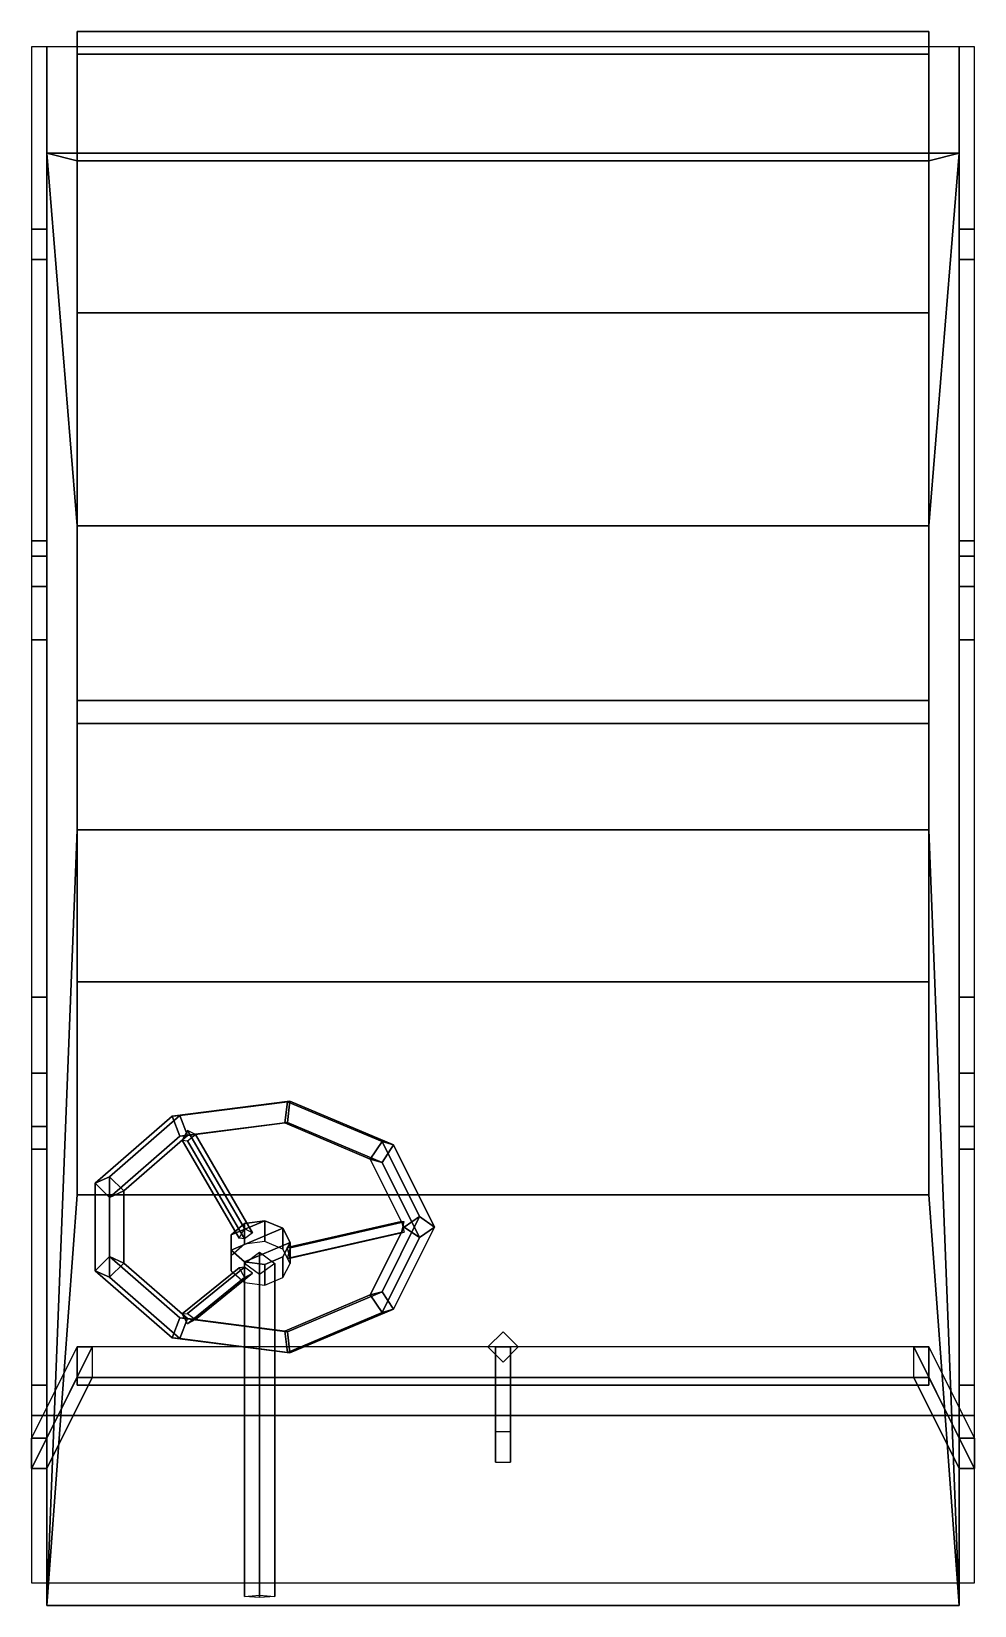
# Model space of a CAD drawing. Extents: x -0.62 to 0.62, y -0.93 to 1.14.
import ezdxf

# ---------------------------------------------------------------- set-up
doc = ezdxf.new("R2010")
doc.units = 0
doc.layers.add('INTERNALS', color=1, linetype='CONTINUOUS')

msp = doc.modelspace()

# ---------------------------------------------------------------- linework, layer by layer
at = {"layer": 'INTERNALS'}
for points in [[(0.56, 1.11, 1.17), (0.56, 1.14, 1.17), (-0.56, 1.14, 1.17), (-0.56, 1.11, 1.17)], [(0.56, 1.14, 1.17), (0.56, 0.97, 0.48), (-0.56, 0.97, 0.48), (-0.56, 1.14, 1.17)], [(-0.56, 1.14, 1.17), (-0.56, 0.97, 0.48), (-0.56, 0.77, 0.77), (-0.56, 1.11, 1.17)], [(0.56, 1.11, 1.17), (0.56, 0.77, 0.77), (0.56, 0.97, 0.48), (0.56, 1.14, 1.17)], [(-0.62, 0.88, 1.08), (-0.6, 0.88, 1.08), (-0.6, 1.12, 1.08), (-0.62, 1.12, 1.08)], [(0.6, 0.98, 0.48), (0.6, 1.12, 1.08), (-0.6, 1.12, 1.08), (-0.6, 0.98, 0.48)], [(-0.6, 0.98, 0.48), (-0.6, 1.12, 1.08), (-0.6, 0.88, 1.08), (-0.6, 0.88, 0.74)], [(0.6, 0.88, 0.74), (0.6, 0.88, 1.08), (0.6, 1.12, 1.08), (0.6, 0.98, 0.48)], [(0.6, 0.88, 1.08), (0.62, 0.88, 1.08), (0.62, 1.12, 1.08), (0.6, 1.12, 1.08)], [(0.56, 0.77, 0.77), (0.56, 1.11, 1.17), (-0.56, 1.11, 1.17), (-0.56, 0.77, 0.77)], [(-0.56, 0.09, 0.48), (-0.56, 0.49, 0.48), (-0.6, 0.98, 0.48), (-0.6, -0.93, 0.48)], [(-0.6, 0.98, 0.48), (-0.56, 0.49, 0.48), (-0.56, 0.97, 0.48), (-0.6, 0.98, 0.48)], [(0.56, 0.97, 0.48), (0.6, 0.98, 0.48), (-0.6, 0.98, 0.48), (-0.56, 0.97, 0.48)], [(-0.6, 0.98, 0.48), (-0.6, 0.88, 0.74), (-0.6, 0.84, 0.7), (-0.6, 0.98, 0.48)], [(-0.6, 0.98, 0.48), (-0.6, 0.84, 0.7), (-0.6, 0.47, 0.7), (-0.6, 0.98, 0.48)], [(-0.6, 0.98, 0.48), (-0.6, 0.47, 0.7), (-0.6, -0.33, 0.7), (-0.6, -0.93, 0.48)], [(0.6, -0.93, 0.48), (0.6, 0.98, 0.48), (0.56, 0.49, 0.48), (0.56, 0.09, 0.48)], [(0.6, 0.98, 0.48), (0.56, 0.97, 0.48), (0.56, 0.49, 0.48), (0.6, 0.98, 0.48)], [(0.6, 0.98, 0.48), (0.6, 0.84, 0.7), (0.6, 0.88, 0.74), (0.6, 0.98, 0.48)], [(0.6, 0.98, 0.48), (0.6, 0.47, 0.7), (0.6, 0.84, 0.7), (0.6, 0.98, 0.48)], [(0.6, -0.93, 0.48), (0.6, -0.33, 0.7), (0.6, 0.47, 0.7), (0.6, 0.98, 0.48)], [(-0.56, 0.49, 0.48), (-0.56, 0.49, 0.77), (-0.56, 0.77, 0.77), (-0.56, 0.97, 0.48)], [(0.56, 0.97, 0.48), (0.56, 0.77, 0.77), (0.56, 0.49, 0.77), (0.56, 0.49, 0.48)], [(-0.62, 0.88, 0.74), (-0.6, 0.88, 0.74), (-0.6, 0.88, 1.08), (-0.62, 0.88, 1.08)], [(-0.62, 0.84, 0.7), (-0.6, 0.84, 0.7), (-0.6, 0.88, 0.74), (-0.62, 0.88, 0.74)], [(0.6, 0.84, 0.7), (0.62, 0.84, 0.7), (0.62, 0.88, 0.74), (0.6, 0.88, 0.74)], [(0.6, 0.88, 0.74), (0.62, 0.88, 0.74), (0.62, 0.88, 1.08), (0.6, 0.88, 1.08)], [(-0.62, 0.47, 0.7), (-0.6, 0.47, 0.7), (-0.6, 0.84, 0.7), (-0.62, 0.84, 0.7)], [(0.6, 0.47, 0.7), (0.62, 0.47, 0.7), (0.62, 0.84, 0.7), (0.6, 0.84, 0.7)], [(0.56, 0.49, 0.77), (0.56, 0.77, 0.77), (-0.56, 0.77, 0.77), (-0.56, 0.49, 0.77)], [(0.56, 0.49, 0.48), (0.56, 0.49, 0.77), (-0.56, 0.49, 0.77), (-0.56, 0.49, 0.48)], [(0.56, 0.09, 0.48), (0.56, 0.49, 0.48), (-0.56, 0.49, 0.48), (-0.56, 0.09, 0.48)], [(-0.62, 0.45, 0.76), (-0.6, 0.45, 0.76), (-0.6, 0.47, 0.7), (-0.62, 0.47, 0.7)], [(-0.6, 0.47, 0.7), (-0.6, 0.45, 0.76), (-0.6, -0.3, 0.81), (-0.6, -0.33, 0.7)], [(0.6, -0.33, 0.7), (0.6, -0.3, 0.81), (0.6, 0.45, 0.76), (0.6, 0.47, 0.7)], [(0.6, 0.45, 0.76), (0.62, 0.45, 0.76), (0.62, 0.47, 0.7), (0.6, 0.47, 0.7)], [(-0.62, 0.41, 0.85), (-0.6, 0.41, 0.85), (-0.6, 0.45, 0.76), (-0.62, 0.45, 0.76)], [(-0.6, 0.45, 0.76), (-0.6, 0.41, 0.85), (-0.6, -0.23, 0.91), (-0.6, -0.3, 0.81)], [(0.6, -0.3, 0.81), (0.6, -0.23, 0.91), (0.6, 0.41, 0.85), (0.6, 0.45, 0.76)], [(0.6, 0.41, 0.85), (0.62, 0.41, 0.85), (0.62, 0.45, 0.76), (0.6, 0.45, 0.76)], [(-0.62, 0.34, 0.93), (-0.6, 0.34, 0.93), (-0.6, 0.41, 0.85), (-0.62, 0.41, 0.85)], [(-0.6, 0.41, 0.85), (-0.6, 0.34, 0.93), (-0.6, -0.13, 0.98), (-0.6, -0.23, 0.91)], [(0.6, -0.23, 0.91), (0.6, -0.13, 0.98), (0.6, 0.34, 0.93), (0.6, 0.41, 0.85)], [(0.6, 0.34, 0.93), (0.62, 0.34, 0.93), (0.62, 0.41, 0.85), (0.6, 0.41, 0.85)], [(-0.62, 0.34, 1.08), (-0.6, 0.34, 1.08), (-0.6, 0.34, 0.93), (-0.62, 0.34, 0.93)], [(-0.62, -0.13, 1.08), (-0.6, -0.13, 1.08), (-0.6, 0.34, 1.08), (-0.62, 0.34, 1.08)], [(-0.6, 0.34, 0.93), (-0.6, 0.34, 1.08), (-0.6, -0.13, 1.08), (-0.6, -0.13, 0.98)], [(0.6, -0.13, 0.98), (0.6, -0.13, 1.08), (0.6, 0.34, 1.08), (0.6, 0.34, 0.93)], [(0.6, -0.13, 1.08), (0.62, -0.13, 1.08), (0.62, 0.34, 1.08), (0.6, 0.34, 1.08)], [(0.6, 0.34, 1.08), (0.62, 0.34, 1.08), (0.62, 0.34, 0.93), (0.6, 0.34, 0.93)], [(0.56, 0.26, 1.17), (0.56, 0.09, 0.48), (-0.56, 0.09, 0.48), (-0.56, 0.26, 1.17)], [(0.56, 0.23, 1.17), (0.56, 0.26, 1.17), (-0.56, 0.26, 1.17), (-0.56, 0.23, 1.17)], [(-0.56, 0.26, 1.17), (-0.56, 0.09, 0.48), (-0.56, -0.11, 0.77), (-0.56, 0.23, 1.17)], [(0.56, 0.23, 1.17), (0.56, -0.11, 0.77), (0.56, 0.09, 0.48), (0.56, 0.26, 1.17)], [(0.56, -0.11, 0.77), (0.56, 0.23, 1.17), (-0.56, 0.23, 1.17), (-0.56, -0.11, 0.77)], [(-0.6, -0.93, 0.48), (-0.56, -0.39, 0.48), (-0.56, 0.09, 0.48), (-0.6, -0.93, 0.48)], [(-0.56, -0.39, 0.48), (-0.56, -0.39, 0.77), (-0.56, -0.11, 0.77), (-0.56, 0.09, 0.48)], [(0.56, 0.09, 0.48), (0.56, -0.11, 0.77), (0.56, -0.39, 0.77), (0.56, -0.39, 0.48)], [(0.56, -0.39, 0.48), (0.6, -0.93, 0.48), (0.6, -0.93, 0.48), (0.56, 0.09, 0.48)], [(0.56, -0.39, 0.77), (0.56, -0.11, 0.77), (-0.56, -0.11, 0.77), (-0.56, -0.39, 0.77)], [(-0.62, -0.13, 0.98), (-0.6, -0.13, 0.98), (-0.6, -0.13, 1.08), (-0.62, -0.13, 1.08)], [(-0.62, -0.23, 0.91), (-0.6, -0.23, 0.91), (-0.6, -0.13, 0.98), (-0.62, -0.13, 0.98)], [(0.6, -0.13, 0.98), (0.62, -0.13, 0.98), (0.62, -0.13, 1.08), (0.6, -0.13, 1.08)], [(0.6, -0.23, 0.91), (0.62, -0.23, 0.91), (0.62, -0.13, 0.98), (0.6, -0.13, 0.98)], [(-0.62, -0.3, 0.81), (-0.6, -0.3, 0.81), (-0.6, -0.23, 0.91), (-0.62, -0.23, 0.91)], [(0.6, -0.3, 0.81), (0.62, -0.3, 0.81), (0.62, -0.23, 0.91), (0.6, -0.23, 0.91)], [(-0.2835, -0.2674, 0.8948), (-0.2801, -0.2666, 0.8667), (-0.435, -0.2866, 0.8854), (-0.425, -0.2856, 0.9118)], [(-0.2801, -0.2666, 0.8667), (-0.2835, -0.2946, 0.8655), (-0.425, -0.3129, 0.8825), (-0.435, -0.2866, 0.8854)], [(-0.287, -0.2954, 0.8936), (-0.2835, -0.2674, 0.8948), (-0.425, -0.2856, 0.9118), (-0.415, -0.3119, 0.909)], [(-0.1745, -0.3429, 0.9379), (-0.1591, -0.3199, 0.9438), (-0.2835, -0.2674, 0.8948), (-0.287, -0.2954, 0.8936)], [(-0.1591, -0.3199, 0.9438), (-0.1438, -0.3241, 0.9204), (-0.2801, -0.2666, 0.8667), (-0.2835, -0.2674, 0.8948)], [(-0.1438, -0.3241, 0.9204), (-0.1591, -0.3472, 0.9145), (-0.2835, -0.2946, 0.8655), (-0.2801, -0.2666, 0.8667)], [(-0.425, -0.2856, 0.9118), (-0.435, -0.2866, 0.8854), (-0.5361, -0.3747, 0.9675), (-0.5173, -0.3661, 0.9868)], [(-0.435, -0.2866, 0.8854), (-0.425, -0.3129, 0.8825), (-0.5173, -0.3934, 0.9576), (-0.5361, -0.3747, 0.9675)], [(-0.415, -0.3119, 0.909), (-0.425, -0.2856, 0.9118), (-0.5173, -0.3661, 0.9868), (-0.4985, -0.3847, 0.9769)], [(-0.62, -0.33, 0.7), (-0.6, -0.33, 0.7), (-0.6, -0.3, 0.81), (-0.62, -0.3, 0.81)], [(-0.2835, -0.2946, 0.8655), (-0.287, -0.2954, 0.8936), (-0.415, -0.3119, 0.909), (-0.425, -0.3129, 0.8825)], [(-0.3468, -0.447, 0.9666), (-0.34, -0.4342, 0.9683), (-0.415, -0.3051, 0.9163), (-0.4218, -0.3179, 0.9145)], [(-0.34, -0.4342, 0.9683), (-0.3295, -0.4397, 0.9597), (-0.4045, -0.3106, 0.9077), (-0.415, -0.3051, 0.9163)], [(-0.1591, -0.3472, 0.9145), (-0.1745, -0.3429, 0.9379), (-0.287, -0.2954, 0.8936), (-0.2835, -0.2946, 0.8655)], [(0.6, -0.33, 0.7), (0.62, -0.33, 0.7), (0.62, -0.3, 0.81), (0.6, -0.3, 0.81)], [(-0.62, -0.64, 0.7), (-0.6, -0.64, 0.7), (-0.6, -0.33, 0.7), (-0.62, -0.33, 0.7)], [(-0.6, -0.93, 0.48), (-0.6, -0.33, 0.7), (-0.6, -0.64, 0.7), (-0.6, -0.93, 0.48)], [(-0.425, -0.3129, 0.8825), (-0.415, -0.3119, 0.909), (-0.4985, -0.3847, 0.9769), (-0.5173, -0.3934, 0.9576)], [(-0.34, -0.4478, 0.9537), (-0.3468, -0.447, 0.9666), (-0.4218, -0.3179, 0.9145), (-0.415, -0.3187, 0.9017)], [(-0.3295, -0.4397, 0.9597), (-0.34, -0.4478, 0.9537), (-0.415, -0.3187, 0.9017), (-0.4045, -0.3106, 0.9077)], [(-0.13, -0.4323, 1.0212), (-0.11, -0.4186, 1.0358), (-0.1591, -0.3199, 0.9438), (-0.1745, -0.3429, 0.9379)], [(-0.11, -0.4186, 1.0358), (-0.09, -0.4323, 1.0212), (-0.1438, -0.3241, 0.9204), (-0.1591, -0.3199, 0.9438)], [(-0.09, -0.4323, 1.0212), (-0.11, -0.4459, 1.0066), (-0.1591, -0.3472, 0.9145), (-0.1438, -0.3241, 0.9204)], [(0.6, -0.93, 0.48), (0.6, -0.64, 0.7), (0.6, -0.33, 0.7), (0.6, -0.93, 0.48)], [(0.6, -0.64, 0.7), (0.62, -0.64, 0.7), (0.62, -0.33, 0.7), (0.6, -0.33, 0.7)], [(-0.11, -0.4459, 1.0066), (-0.13, -0.4323, 1.0212), (-0.1745, -0.3429, 0.9379), (-0.1591, -0.3472, 0.9145)], [(-0.5173, -0.3661, 0.9868), (-0.5361, -0.3747, 0.9675), (-0.5361, -0.4898, 1.0748), (-0.5173, -0.4711, 1.0848)], [(-0.4985, -0.3847, 0.9769), (-0.5173, -0.3661, 0.9868), (-0.5173, -0.4711, 1.0848), (-0.4985, -0.4798, 1.0655)], [(-0.56, -0.39, 0.48), (-0.6, -0.93, 0.48), (0.6, -0.93, 0.48), (0.56, -0.39, 0.48)], [(0.56, -0.39, 0.48), (0.56, -0.39, 0.77), (-0.56, -0.39, 0.77), (-0.56, -0.39, 0.48)], [(-0.5361, -0.3747, 0.9675), (-0.5173, -0.3934, 0.9576), (-0.5173, -0.4984, 1.0556), (-0.5361, -0.4898, 1.0748)], [(-0.5173, -0.3934, 0.9576), (-0.4985, -0.3847, 0.9769), (-0.4985, -0.4798, 1.0655), (-0.5173, -0.4984, 1.0556)], [(-0.3131, -0.4239, 0.9724), (-0.3576, -0.4427, 0.9899), (-0.3576, -0.4627, 1.0086), (-0.2894, -0.4339, 0.9817)], [(-0.34, -0.4274, 0.9756), (-0.34, -0.4274, 0.9756), (-0.3576, -0.4427, 0.9899), (-0.3131, -0.4239, 0.9724)], [(-0.3576, -0.4427, 0.9899), (-0.34, -0.4274, 0.9756), (-0.34, -0.4547, 0.9464), (-0.3576, -0.47, 0.9607)], [(-0.2894, -0.4339, 0.9817), (-0.3576, -0.4627, 1.0086), (-0.34, -0.4781, 1.0229), (-0.28, -0.4527, 0.9993)], [(-0.34, -0.4274, 0.9756), (-0.3131, -0.4239, 0.9724), (-0.3131, -0.4512, 0.9431), (-0.34, -0.4547, 0.9464)], [(-0.3131, -0.4239, 0.9724), (-0.2894, -0.4339, 0.9817), (-0.2894, -0.4612, 0.9525), (-0.3131, -0.4512, 0.9431)], [(-0.2894, -0.4339, 0.9817), (-0.28, -0.4527, 0.9993), (-0.28, -0.48, 0.97), (-0.2894, -0.4612, 0.9525)], [(-0.28, -0.4732, 0.9773), (-0.2836, -0.459, 0.9778), (-0.1336, -0.4249, 1.0144), (-0.13, -0.4391, 1.0139)], [(-0.2836, -0.459, 0.9778), (-0.28, -0.4595, 0.9919), (-0.13, -0.4254, 1.0285), (-0.1336, -0.4249, 1.0144)], [(-0.28, -0.4595, 0.9919), (-0.2836, -0.4737, 0.9914), (-0.1336, -0.4396, 1.028), (-0.13, -0.4254, 1.0285)], [(-0.1745, -0.5216, 1.1045), (-0.1591, -0.5173, 1.1279), (-0.11, -0.4186, 1.0358), (-0.13, -0.4323, 1.0212)], [(-0.1591, -0.5446, 1.0986), (-0.1745, -0.5216, 1.1045), (-0.13, -0.4323, 1.0212), (-0.11, -0.4459, 1.0066)], [(-0.1591, -0.5173, 1.1279), (-0.1438, -0.5404, 1.122), (-0.09, -0.4323, 1.0212), (-0.11, -0.4186, 1.0358)], [(-0.1438, -0.5404, 1.122), (-0.1591, -0.5446, 1.0986), (-0.11, -0.4459, 1.0066), (-0.09, -0.4323, 1.0212)], [(-0.3576, -0.4627, 1.0086), (-0.3576, -0.4427, 0.9899), (-0.3576, -0.47, 0.9607), (-0.3576, -0.49, 0.9793)], [(-0.28, -0.4527, 0.9993), (-0.34, -0.4781, 1.0229), (-0.3131, -0.4815, 1.0261), (-0.2894, -0.4715, 1.0168)], [(-0.28, -0.4527, 0.9993), (-0.2894, -0.4715, 1.0168), (-0.2894, -0.4988, 0.9875), (-0.28, -0.48, 0.97)], [(-0.2836, -0.4737, 0.9914), (-0.28, -0.4732, 0.9773), (-0.13, -0.4391, 1.0139), (-0.1336, -0.4396, 1.028)], [(-0.5173, -0.4711, 1.0848), (-0.5361, -0.4898, 1.0748), (-0.435, -0.5779, 1.157), (-0.425, -0.5516, 1.1599)], [(-0.4985, -0.4798, 1.0655), (-0.5173, -0.4711, 1.0848), (-0.425, -0.5516, 1.1599), (-0.415, -0.5526, 1.1334)], [(-0.34, -0.4781, 1.0229), (-0.3576, -0.4627, 1.0086), (-0.3576, -0.49, 0.9793), (-0.34, -0.5053, 0.9936)], [(-0.34, -0.48, 0.97), (-0.32, -0.4654, 0.9564), (-0.32, -0.9196, 0.4693), (-0.34, -0.9181, 0.5002)], [(-0.32, -0.4654, 0.9564), (-0.3, -0.48, 0.97), (-0.3, -0.9181, 0.5002), (-0.32, -0.9196, 0.4693)], [(-0.2894, -0.4715, 1.0168), (-0.3131, -0.4815, 1.0261), (-0.3131, -0.5088, 0.9969), (-0.2894, -0.4988, 0.9875)], [(-0.5361, -0.4898, 1.0748), (-0.5173, -0.4984, 1.0556), (-0.425, -0.5789, 1.1306), (-0.435, -0.5779, 1.157)], [(-0.5173, -0.4984, 1.0556), (-0.4985, -0.4798, 1.0655), (-0.415, -0.5526, 1.1334), (-0.425, -0.5789, 1.1306)], [(-0.34, -0.4849, 1.0156), (-0.3468, -0.4857, 1.0027), (-0.4218, -0.5466, 1.1279), (-0.415, -0.5458, 1.1407)], [(-0.3468, -0.4857, 1.0027), (-0.34, -0.4985, 1.0009), (-0.415, -0.5594, 1.1261), (-0.4218, -0.5466, 1.1279)], [(-0.3295, -0.493, 1.0095), (-0.34, -0.4849, 1.0156), (-0.415, -0.5458, 1.1407), (-0.4045, -0.554, 1.1347)], [(-0.34, -0.4985, 1.0009), (-0.3295, -0.493, 1.0095), (-0.4045, -0.554, 1.1347), (-0.415, -0.5594, 1.1261)], [(-0.3131, -0.4815, 1.0261), (-0.34, -0.4781, 1.0229), (-0.34, -0.5053, 0.9936), (-0.3131, -0.5088, 0.9969)], [(-0.32, -0.4946, 0.9836), (-0.34, -0.48, 0.97), (-0.34, -0.9181, 0.5002), (-0.32, -0.9166, 0.5311)], [(-0.3, -0.48, 0.97), (-0.32, -0.4946, 0.9836), (-0.32, -0.9166, 0.5311), (-0.3, -0.9181, 0.5002)], [(-0.287, -0.5691, 1.1488), (-0.2835, -0.5699, 1.1769), (-0.1591, -0.5173, 1.1279), (-0.1745, -0.5216, 1.1045)], [(-0.2835, -0.5699, 1.1769), (-0.2801, -0.5979, 1.1757), (-0.1438, -0.5404, 1.122), (-0.1591, -0.5173, 1.1279)], [(-0.2835, -0.5972, 1.1476), (-0.287, -0.5691, 1.1488), (-0.1745, -0.5216, 1.1045), (-0.1591, -0.5446, 1.0986)], [(-0.425, -0.5516, 1.1599), (-0.435, -0.5779, 1.157), (-0.2801, -0.5979, 1.1757), (-0.2835, -0.5699, 1.1769)], [(-0.415, -0.5526, 1.1334), (-0.425, -0.5516, 1.1599), (-0.2835, -0.5699, 1.1769), (-0.287, -0.5691, 1.1488)], [(-0.425, -0.5789, 1.1306), (-0.415, -0.5526, 1.1334), (-0.287, -0.5691, 1.1488), (-0.2835, -0.5972, 1.1476)], [(-0.2801, -0.5979, 1.1757), (-0.2835, -0.5972, 1.1476), (-0.1591, -0.5446, 1.0986), (-0.1438, -0.5404, 1.122)], [(-0.435, -0.5779, 1.157), (-0.425, -0.5789, 1.1306), (-0.2835, -0.5972, 1.1476), (-0.2801, -0.5979, 1.1757)], [(0, -0.57, 0.48), (-0.02, -0.59, 0.48), (-0.02, -0.59, 0.98), (0, -0.57, 0.98)], [(0, -0.57, 0.98), (-0.02, -0.59, 0.98), (0, -0.61, 0.98), (0.02, -0.59, 0.98)], [(0.02, -0.59, 0.48), (0, -0.57, 0.48), (0, -0.57, 0.98), (0.02, -0.59, 0.98)], [(-0.56, -0.59, 1.43), (-0.62, -0.71, 1.15), (-0.62, -0.75, 1.15), (-0.56, -0.63, 1.43)], [(-0.54, -0.59, 1.43), (-0.6, -0.71, 1.15), (-0.62, -0.71, 1.15), (-0.56, -0.59, 1.43)], [(-0.54, -0.63, 1.43), (-0.6, -0.75, 1.15), (-0.6, -0.71, 1.15), (-0.54, -0.59, 1.43)], [(-0.56, -0.59, 1.43), (-0.56, -0.63, 1.47), (0.56, -0.63, 1.47), (0.56, -0.59, 1.43)], [(-0.02, -0.59, 0.48), (0, -0.61, 0.48), (0, -0.61, 0.98), (-0.02, -0.59, 0.98)], [(0.01, -0.59, 1.43), (0.01, -0.7014, 1.17), (-0.01, -0.7014, 1.17), (-0.01, -0.59, 1.43)], [(-0.01, -0.59, 1.43), (-0.01, -0.7014, 1.17), (-0.01, -0.7414, 1.17), (-0.01, -0.63, 1.43)], [(0, -0.61, 0.48), (0.02, -0.59, 0.48), (0.02, -0.59, 0.98), (0, -0.61, 0.98)], [(0.01, -0.63, 1.43), (0.01, -0.7414, 1.17), (0.01, -0.7014, 1.17), (0.01, -0.59, 1.43)], [(0.56, -0.59, 1.43), (0.62, -0.71, 1.15), (0.6, -0.71, 1.15), (0.54, -0.59, 1.43)], [(0.54, -0.59, 1.43), (0.6, -0.71, 1.15), (0.6, -0.75, 1.15), (0.54, -0.63, 1.43)], [(0.56, -0.63, 1.43), (0.62, -0.75, 1.15), (0.62, -0.71, 1.15), (0.56, -0.59, 1.43)], [(-0.56, -0.63, 1.43), (-0.62, -0.75, 1.15), (-0.6, -0.75, 1.15), (-0.54, -0.63, 1.43)], [(-0.62, -0.68, 0.74), (-0.6, -0.68, 0.74), (-0.6, -0.64, 0.7), (-0.62, -0.64, 0.7)], [(-0.6, -0.93, 0.48), (-0.6, -0.64, 0.7), (-0.6, -0.68, 0.74), (-0.6, -0.93, 0.48)], [(-0.56, -0.63, 1.47), (-0.56, -0.64, 1.46), (0.56, -0.64, 1.46), (0.56, -0.63, 1.47)], [(-0.56, -0.64, 1.46), (-0.56, -0.63, 1.43), (0.56, -0.63, 1.43), (0.56, -0.64, 1.46)], [(-0.01, -0.63, 1.43), (-0.01, -0.7414, 1.17), (0.01, -0.7414, 1.17), (0.01, -0.63, 1.43)], [(0.54, -0.63, 1.43), (0.6, -0.75, 1.15), (0.62, -0.75, 1.15), (0.56, -0.63, 1.43)], [(0.6, -0.93, 0.48), (0.6, -0.68, 0.74), (0.6, -0.64, 0.7), (0.6, -0.93, 0.48)], [(0.6, -0.68, 0.74), (0.62, -0.68, 0.74), (0.62, -0.64, 0.7), (0.6, -0.64, 0.7)], [(-0.62, -0.68, 1.11), (-0.6, -0.68, 1.11), (-0.6, -0.68, 0.74), (-0.62, -0.68, 0.74)], [(-0.62, -0.9, 1.11), (-0.6, -0.9, 1.11), (-0.6, -0.68, 1.11), (-0.62, -0.68, 1.11)], [(-0.62, -0.68, 1.11), (-0.6024, -0.68, 1.1524), (0.6024, -0.68, 1.1524), (0.62, -0.68, 1.11)], [(-0.6024, -0.68, 1.1524), (-0.56, -0.68, 1.17), (0.56, -0.68, 1.17), (0.6024, -0.68, 1.1524)], [(-0.6, -0.68, 0.74), (-0.6, -0.68, 1.11), (-0.6, -0.9, 1.11), (-0.6, -0.93, 0.48)], [(0.6, -0.93, 0.48), (0.6, -0.9, 1.11), (0.6, -0.68, 1.11), (0.6, -0.68, 0.74)], [(0.6, -0.68, 1.11), (0.62, -0.68, 1.11), (0.62, -0.68, 0.74), (0.6, -0.68, 0.74)], [(0.6, -0.9, 1.11), (0.62, -0.9, 1.11), (0.62, -0.68, 1.11), (0.6, -0.68, 1.11)], [(-0.62, -0.71, 1.15), (-0.62, -0.71, 1.11), (-0.62, -0.75, 1.11), (-0.62, -0.75, 1.15)], [(-0.6, -0.71, 1.15), (-0.62, -0.71, 1.11), (-0.62, -0.71, 1.11), (-0.62, -0.71, 1.15)], [(0.62, -0.71, 1.15), (0.62, -0.71, 1.11), (0.62, -0.71, 1.11), (0.6, -0.71, 1.15)], [(0.62, -0.75, 1.15), (0.62, -0.75, 1.11), (0.62, -0.71, 1.11), (0.62, -0.71, 1.15)], [(-0.62, -0.75, 1.15), (-0.62, -0.75, 1.11), (-0.62, -0.75, 1.11), (-0.6, -0.75, 1.15)], [(0.6, -0.75, 1.15), (0.62, -0.75, 1.11), (0.62, -0.75, 1.11), (0.62, -0.75, 1.15)], [(-0.6, -0.93, 0.48), (-0.6, -0.9, 1.11), (0.6, -0.9, 1.11), (0.6, -0.93, 0.48)]]:
    msp.add_3dface(points, dxfattribs=at)

doc.saveas('drawing.dxf')
